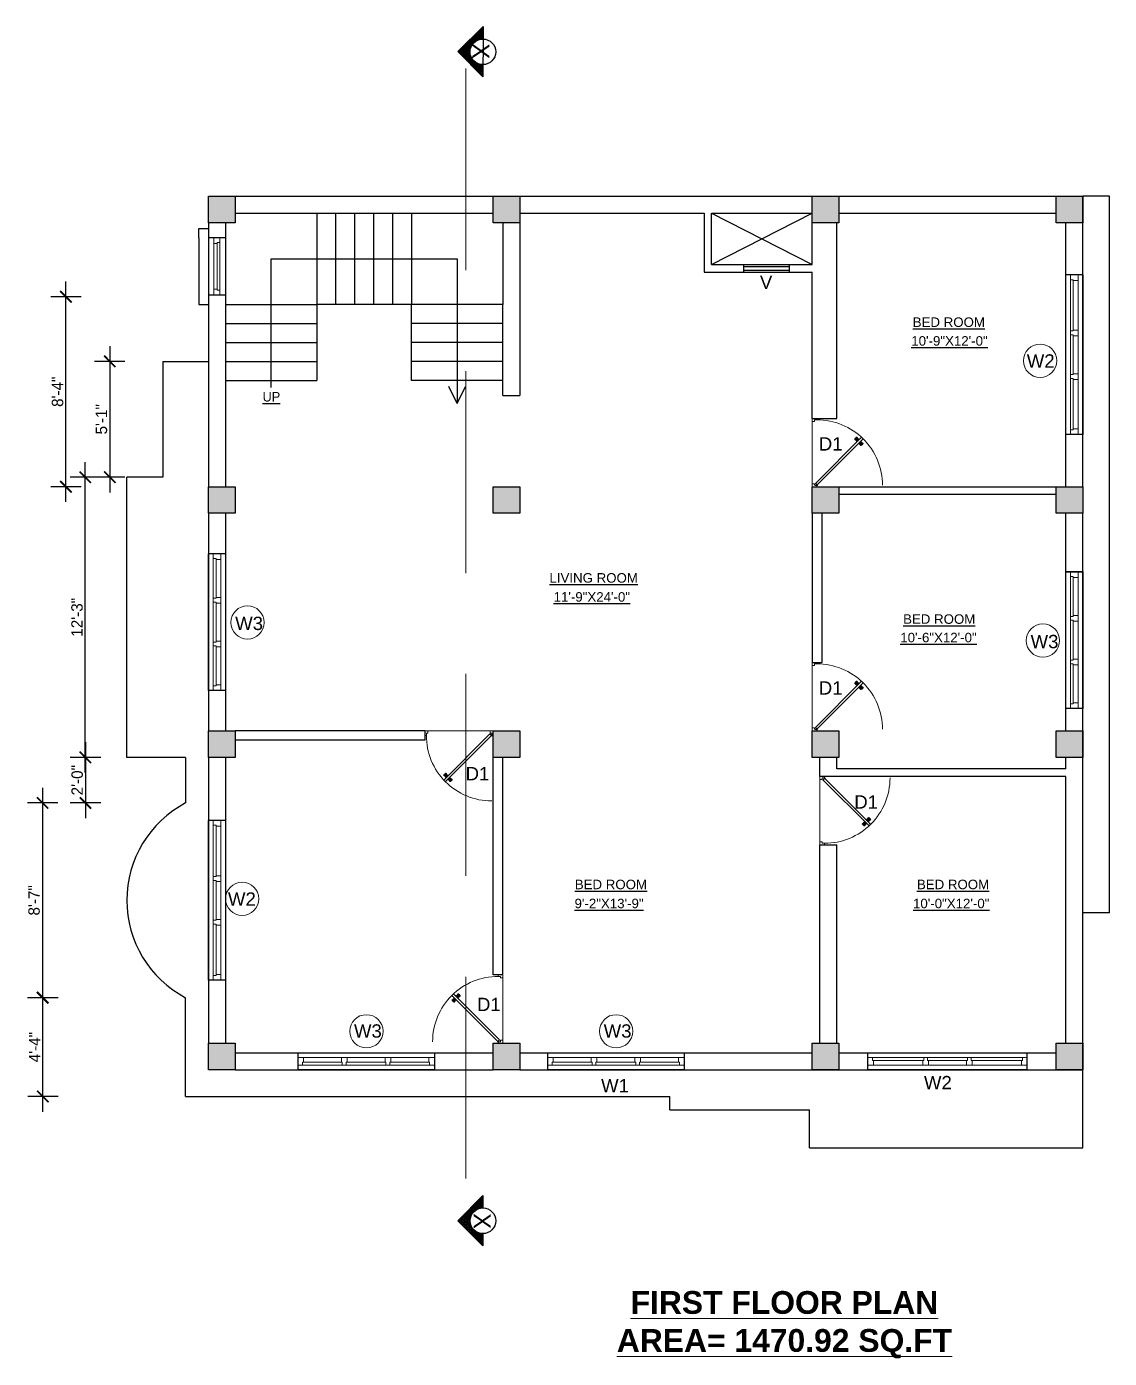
# Model space of a CAD drawing. Header units: inches. Extents: x -343 to 13887, y -13069 to -746.
# Drawn here: x 11000 to 11571, y -8004 to -7303 of the extents above; entities that cross this region are included whole.
import ezdxf

# ---------------------------------------------------------------- set-up
doc = ezdxf.new("R2010")
doc.units = ezdxf.units.IN
doc.header["$LTSCALE"] = 17
doc.header["$MEASUREMENT"] = 0
doc.linetypes.add('21_FP_00$0$HIDDEN', pattern=[0.375, 0.25, -0.125])
doc.linetypes.add('PHANTOM2', pattern=[1.25, 0.625, -0.125, 0.125, -0.125, 0.125, -0.125])
for name, color, linetype, lineweight in [('25 BOT BAR', 12, 'Continuous', 25), ('aa_section_line', 2, 'PHANTOM2', 13), ('DOOR & WIN', 1, 'Continuous', 25), ('OUTLINE', 1, 'Continuous', 25), ('PUERTAS', 7, 'Continuous', 9), ('TEXT', 231, 'Continuous', 20), ('WINDOW FRAME PLAN', 162, 'Continuous', 18)]:
    doc.layers.add(name, color=color, linetype=linetype, lineweight=lineweight)
doc.layers.add('A-Sect-Iden', color=111, linetype='Continuous')
doc.styles.add('ARCHITECTURE', font='stylu.ttf')
doc.styles.add('DIMTEXT', font='arial.ttf', dxfattribs={"height": 6})
doc.styles.add('HEADING', font='swissel.ttf')
doc.dimstyles.new('8 SCALE', dxfattribs={"dimscale": 0, "dimtxt": 6, "dimasz": 6, "dimexe": 8, "dimexo": 8, "dimgap": 1.25, "dimtad": 1, "dimdec": 0, "dimzin": 3, "dimdsep": 46, "dimlunit": 4, "dimtxsty": 'ARCHITECTURE', "dimblk": 'ARCHTICK', "dimcen": 8, "dimdle": 8, "dimclrd": 5, "dimclre": 5, "dimclrt": 7, "dimadec": 0, "dimazin": 0, "dimtfac": 0.75, "dimtdec": 0, "dimtix": 1, "dimtmove": 2, "dimatfit": 3, "dimldrblk": 'ARCHTICK', "dimfxl": 8, "dimfxlon": 1, "dimtolj": 1, "dimtzin": 0, "dimlwd": -1, "dimlwe": -1, "dimarcsym": 0})

# ---------------------------------------------------------------- blocks, each defined once
blk = doc.blocks.new('DFFDFD')
at = {"layer": 'DOOR & WIN'}
for p, q in [((-13646.78, -2252.33), (-13646.78, -2168.33)), ((-13637.78, -2168.33), (-13646.78, -2168.33)), ((-13637.78, -2168.33), (-13637.78, -2252.33)), ((-13637.78, -2252.33), (-13646.78, -2252.33)), ((-13637.78, -2252.33), (-13646.78, -2252.33))]:
    blk.add_line(p, q, dxfattribs=at)
at = {"layer": 'WINDOW FRAME PLAN'}
for p, q in [((-13644.28, -2168.33), (-13644.28, -2170.83)), ((-13644.28, -2249.83), (-13644.28, -2170.83)), ((-13644.28, -2170.83), (-13642.78, -2170.83)), ((-13642.78, -2170.83), (-13642.78, -2171.33)), ((-13642.78, -2171.33), (-13642.78, -2197.83)), ((-13642.78, -2171.33), (-13640.28, -2171.33)), ((-13640.28, -2168.33), (-13640.28, -2171.33)), ((-13640.28, -2171.33), (-13640.28, -2249.33)), ((-13644.28, -2197.83), (-13642.78, -2197.83)), ((-13644.28, -2199.83), (-13642.78, -2199.83)), ((-13642.78, -2197.33), (-13640.28, -2197.33)), ((-13642.78, -2199.83), (-13642.78, -2200.33)), ((-13642.78, -2199.83), (-13642.78, -2220.83)), ((-13642.78, -2200.33), (-13640.28, -2200.33)), ((-13644.28, -2220.83), (-13642.78, -2220.83)), ((-13642.78, -2220.33), (-13640.28, -2220.33)), ((-13642.78, -2220.83), (-13642.78, -2220.33)), ((-13644.28, -2222.83), (-13642.78, -2222.83)), ((-13642.78, -2222.83), (-13642.78, -2249.33)), ((-13642.78, -2223.33), (-13640.28, -2223.33)), ((-13644.28, -2252.33), (-13644.28, -2249.83)), ((-13644.28, -2249.83), (-13642.78, -2249.83)), ((-13642.78, -2249.33), (-13640.28, -2249.33)), ((-13642.78, -2249.83), (-13642.78, -2249.33)), ((-13640.28, -2252.33), (-13640.28, -2249.33))]:
    blk.add_line(p, q, dxfattribs=at)
blk = doc.blocks.new('3ft')
at = {"layer": 'PUERTAS', "color": 6}
for p, q in [((1.01, 2.52), (25.23, 26.74)), ((26.05, 25.92), (1.77, 1.64)), ((26.05, 25.92), (25.23, 26.74)), ((0, 2.4), (0, 0)), ((0.72, 2.4), (0, 2.4)), ((1.6, 0), (0, 0)), ((0.72, 1.52), (0.72, 2.44)), ((0.8, 1.52), (0.72, 1.52)), ((0.8, 1.52), (0.8, 2.41)), ((0.8, 1.2), (0.8, 1.52)), ((1.6, 1.2), (0.8, 1.2)), ((1.57, 1.84), (0.94, 2.47)), ((1.63, 1.89), (0.97, 2.55)), ((1.63, 1.89), (1.57, 1.84)), ((1.77, 1.64), (1.57, 1.84)), ((1.6, 0), (1.6, 1.2)), ((34.4, 0), (34.4, 1.2)), ((34.4, 1.2), (35.2, 1.2)), ((34.4, 0), (36, 0)), ((35.2, 1.2), (35.2, 2.4)), ((35.2, 2.4), (36, 2.4)), ((36, 0), (36, 2.4))]:
    blk.add_line(p, q, dxfattribs=at)
at = {"layer": 'PUERTAS', "color": 8}
for p, q in [((22.57, 24.94), (21.65, 25.68)), ((22.63, 24.99), (21.69, 25.75)), ((22.74, 25.1), (21.84, 25.9)), ((22.13, 26.28), (21.98, 26.13)), ((22.88, 25.24), (22.01, 26.06)), ((22.13, 26.28), (22.27, 26.42)), ((22.29, 26.41), (22.27, 26.42)), ((23.16, 25.52), (22.34, 26.39)), ((23.3, 25.66), (22.5, 26.56)), ((23.41, 25.77), (22.65, 26.71)), ((22.69, 24.32), (23.02, 24.83)), ((23.46, 25.83), (22.72, 26.75)), ((22.95, 24.96), (22.84, 25.07)), ((22.98, 24.99), (22.86, 25.1)), ((23.03, 25.04), (22.91, 25.15)), ((22.91, 24.53), (23.1, 24.91)), ((23.11, 25.12), (22.99, 25.23)), ((23.13, 24.76), (23.18, 24.99)), ((23.28, 25.3), (23.17, 25.41)), ((23.36, 25.37), (23.25, 25.49)), ((23.31, 24.94), (23.28, 25.08)), ((23.41, 25.43), (23.3, 25.54)), ((23.46, 25.09), (23.32, 25.13)), ((23.44, 25.45), (23.33, 25.56)), ((23.64, 25.27), (23.41, 25.22)), ((23.87, 25.49), (23.49, 25.3)), ((24.08, 25.71), (23.57, 25.38)), ((23.63, 23.38), (24.14, 23.72)), ((23.84, 23.6), (24.22, 23.79)), ((24.07, 23.82), (24.3, 23.88)), ((24.25, 24), (24.39, 23.97)), ((24.25, 23.26), (24.99, 22.34)), ((24.27, 23.64), (24.38, 23.53)), ((24.3, 23.67), (24.41, 23.56)), ((24.3, 23.32), (25.06, 22.38)), ((24.35, 23.72), (24.46, 23.61)), ((24.4, 24.15), (24.43, 24.01)), ((24.41, 23.43), (25.2, 22.53)), ((24.43, 23.8), (24.54, 23.69)), ((24.58, 24.33), (24.52, 24.1)), ((24.55, 23.57), (25.37, 22.7)), ((24.6, 23.97), (24.72, 23.86)), ((24.8, 24.56), (24.61, 24.18)), ((25.02, 24.77), (24.68, 24.26)), ((24.68, 24.05), (24.79, 23.94)), ((24.73, 24.1), (24.85, 23.99)), ((24.76, 24.13), (24.87, 24.02)), ((24.83, 23.85), (25.7, 23.03)), ((24.97, 23.99), (25.87, 23.2)), ((25.08, 24.1), (26.02, 23.34)), ((25.14, 24.15), (26.06, 23.41)), ((25.58, 22.82), (25.43, 22.67)), ((25.58, 22.82), (25.73, 22.97)), ((25.72, 22.98), (25.73, 22.97)), ((0, 0), (36, 0))]:
    blk.add_line(p, q, dxfattribs=at)
at = {"layer": 'PUERTAS', "color": 1}
for p, q in [((21.67, 25.73), (22.17, 26.23)), ((22.49, 24.95), (21.67, 25.61)), ((21.7, 25.82), (22.14, 26.26)), ((21.73, 25.79), (21.7, 25.82)), ((22.58, 26.7), (22.14, 26.26)), ((22.67, 26.73), (22.17, 26.23)), ((22.61, 26.67), (22.58, 26.7)), ((22.6, 24.96), (23.02, 25.38)), ((22.61, 24.25), (22.92, 24.72)), ((22.62, 24.13), (22.61, 24.14)), ((22.7, 25.07), (22.71, 25.06)), ((23.45, 25.91), (22.79, 26.73)), ((22.82, 25.06), (23.08, 25.32)), ((22.94, 24.95), (22.83, 25.07)), ((22.92, 24.72), (22.92, 24.72)), ((22.93, 24.94), (23.19, 25.21)), ((22.93, 24.84), (22.93, 24.83)), ((23.44, 25.81), (23.02, 25.38)), ((23.34, 25.58), (23.08, 25.32)), ((23.46, 25.47), (23.19, 25.21)), ((23.33, 25.7), (23.34, 25.69)), ((23.45, 25.46), (23.33, 25.57)), ((23.44, 23.31), (23.45, 23.3)), ((23.56, 23.3), (24.03, 23.61)), ((23.57, 25.47), (23.57, 25.47)), ((24.15, 25.79), (23.68, 25.48)), ((23.68, 25.48), (23.68, 25.48)), ((24.03, 23.61), (24.03, 23.62)), ((24.14, 23.62), (24.14, 23.62)), ((24.25, 23.62), (24.51, 23.89)), ((24.27, 25.78), (24.26, 25.79)), ((24.26, 23.29), (24.69, 23.71)), ((24.26, 23.63), (24.37, 23.52)), ((24.26, 23.18), (24.92, 22.37)), ((24.37, 23.52), (24.63, 23.77)), ((24.37, 23.4), (24.37, 23.4)), ((24.78, 24.15), (24.51, 23.89)), ((24.89, 24.03), (24.63, 23.77)), ((25.11, 24.14), (24.69, 23.71)), ((24.77, 24.14), (24.88, 24.03)), ((24.79, 24.38), (24.78, 24.37)), ((24.78, 24.26), (24.78, 24.26)), ((25.1, 24.84), (24.79, 24.38)), ((25, 24.03), (25, 24.03)), ((25.04, 22.36), (25.54, 22.86)), ((25.09, 24.96), (25.1, 24.95)), ((25.1, 22.42), (25.13, 22.39)), ((25.13, 22.39), (25.57, 22.83)), ((25.22, 24.14), (26.03, 23.48)), ((26.04, 23.37), (25.54, 22.86)), ((26.01, 23.27), (25.57, 22.83)), ((25.98, 23.3), (26.01, 23.27))]:
    blk.add_line(p, q, dxfattribs=at)
at = {"layer": 'PUERTAS', "color": 2}
for p, q in [((21.99, 26.11), (21.98, 26.13)), ((25.42, 22.68), (25.43, 22.67))]:
    blk.add_line(p, q, dxfattribs=at)
at = {"layer": 'PUERTAS', "color": 6}
for radius in [0.155, 0.0752]:
    blk.add_circle((0.82, 2.56), radius, dxfattribs=at)
blk.add_arc((0.82, 2.56), 34.38, 359.72845, 90.03333, dxfattribs=at)
at = {"layer": 'PUERTAS', "color": 1}
for centre, start, end in [((22.54, 25.01), 231.07637, 315), ((22.67, 24.2), 135, 225), ((22.73, 26.68), 38.92363, 135), ((22.77, 25.12), 225, 315), ((22.99, 24.89), 135, 219.74275), ((22.87, 24.78), 315, 39.74275), ((23.28, 25.63), 315, 45), ((23.39, 25.86), 315, 38.92363), ((23.51, 23.36), 225, 315), ((23.51, 25.41), 50.25725, 135), ((23.62, 25.53), 230.25725, 315), ((24.09, 23.56), 50.25725, 135), ((24.2, 23.68), 230.25725, 315), ((24.2, 25.73), 45, 135), ((24.32, 23.23), 135, 218.92363), ((24.42, 23.46), 135, 225), ((24.84, 24.31), 135, 219.74275), ((24.72, 24.21), 315, 39.74275), ((24.94, 23.98), 45, 135), ((24.98, 22.42), 218.92363, 315), ((25.04, 24.89), 315, 45), ((25.17, 24.08), 51.07637, 135), ((25.98, 23.42), 315, 51.07637)]:
    blk.add_arc(centre, 0.08, start, end, dxfattribs=at)
blk = doc.blocks.new('*U2802')
at = {"color": 3, "xscale": -1}
blk.add_blockref('3ft', (42, 0), dxfattribs=at)
blk = doc.blocks.new('ffddd')
at = {"layer": 'DOOR & WIN'}
for p, q in [((-13345.31, -2388.07), (-13345.31, -2316.07)), ((-13336.31, -2316.07), (-13345.31, -2316.07)), ((-13336.31, -2316.07), (-13336.31, -2388.07)), ((-13336.31, -2388.07), (-13345.31, -2388.07)), ((-13336.31, -2388.07), (-13345.31, -2388.07))]:
    blk.add_line(p, q, dxfattribs=at)
at = {"layer": 'WINDOW FRAME PLAN'}
for p, q in [((-13342.81, -2316.07), (-13342.81, -2318.57)), ((-13342.81, -2385.57), (-13342.81, -2318.57)), ((-13342.81, -2318.57), (-13341.31, -2318.57)), ((-13341.31, -2318.57), (-13341.31, -2319.07)), ((-13341.31, -2319.07), (-13341.31, -2339.57)), ((-13341.31, -2319.07), (-13338.81, -2319.07)), ((-13338.81, -2316.07), (-13338.81, -2319.07)), ((-13338.81, -2319.07), (-13338.81, -2385.07)), ((-13342.81, -2339.57), (-13341.31, -2339.57)), ((-13341.31, -2339.07), (-13338.81, -2339.07)), ((-13342.81, -2341.57), (-13341.31, -2341.57)), ((-13341.31, -2341.57), (-13341.31, -2342.07)), ((-13341.31, -2341.57), (-13341.31, -2362.57)), ((-13341.31, -2342.07), (-13338.81, -2342.07)), ((-13341.31, -2362.07), (-13338.81, -2362.07)), ((-13341.31, -2362.57), (-13341.31, -2362.07)), ((-13342.81, -2362.57), (-13341.31, -2362.57)), ((-13342.81, -2364.57), (-13341.31, -2364.57)), ((-13341.31, -2364.57), (-13341.31, -2385.57)), ((-13341.31, -2365.07), (-13338.81, -2365.07)), ((-13342.81, -2388.07), (-13342.81, -2385.57)), ((-13342.81, -2385.57), (-13341.31, -2385.57)), ((-13341.31, -2385.07), (-13338.81, -2385.07)), ((-13341.31, -2385.57), (-13341.31, -2385.07)), ((-13338.81, -2388.07), (-13338.81, -2385.07))]:
    blk.add_line(p, q, dxfattribs=at)
blk = doc.blocks.new('*U3030')
at = {"color": 3}
blk.add_blockref('3ft', (0, 0), dxfattribs=at)
blk = doc.blocks.new('_ArchTick')
at = {"color": 0, "linetype": 'ByBlock', "const_width": 0.15}
blk.add_lwpolyline([(-0.5, -0.5), (0.5, 0.5)], dxfattribs=at)
blk = doc.blocks.new('*D3073')
at = {"layer": '25 BOT BAR', "color": 5, "transparency": 16777216}
for p, q in [((11021.02, -7553.28), (11021.02, -7437.28)), ((11029.02, -7445.28), (11013.02, -7445.28)), ((11029.02, -7545.28), (11013.02, -7545.28))]:
    blk.add_line(p, q, dxfattribs=at)
at = {"layer": 'Defpoints', "color": 0, "transparency": 16777216}
for p in [(11021.02, -7445.28), (11096.08, -7445.28), (11096.08, -7545.28)]:
    blk.add_point(p, dxfattribs=at)
at = {"layer": '25 BOT BAR', "color": 5, "transparency": 16777216, "xscale": 6, "yscale": 6, "zscale": 6}
for p, rotation in [((11021.02, -7445.28), 90), ((11021.02, -7545.28), 270)]:
    blk.add_blockref('_ArchTick', p, dxfattribs=dict(at, rotation=rotation))
at = {"layer": '25 BOT BAR', "color": 7, "transparency": 16777216, "insert": (11016.64, -7495.28), "char_height": 6, "attachment_point": 5, "rotation": 90, "style": 'ARCHITECTURE'}
blk.add_mtext('\\A1;8\'-4"', dxfattribs=at)
blk = doc.blocks.new('*D3075')
at = {"layer": '25 BOT BAR', "color": 5, "transparency": 16777216}
for p, q in [((11044.14, -7471.28), (11044.14, -7548.28)), ((11052.14, -7479.28), (11036.14, -7479.28)), ((11052.14, -7540.28), (11036.14, -7540.28))]:
    blk.add_line(p, q, dxfattribs=at)
at = {"layer": 'Defpoints', "color": 0, "transparency": 16777216}
for p in [(11072.08, -7479.28), (11044.14, -7540.28), (11072.08, -7540.28)]:
    blk.add_point(p, dxfattribs=at)
at = {"layer": '25 BOT BAR', "color": 5, "transparency": 16777216, "xscale": 6, "yscale": 6, "zscale": 6}
for p, rotation in [((11044.14, -7479.28), 90), ((11044.14, -7540.28), 270)]:
    blk.add_blockref('_ArchTick', p, dxfattribs=dict(at, rotation=rotation))
at = {"layer": '25 BOT BAR', "color": 7, "transparency": 16777216, "insert": (11039.76, -7509.78), "char_height": 6, "attachment_point": 5, "rotation": 90, "style": 'ARCHITECTURE'}
blk.add_mtext('\\A1;5\'-1"', dxfattribs=at)
blk = doc.blocks.new('*D3076')
at = {"layer": '25 BOT BAR', "color": 5, "transparency": 16777216}
for p, q in [((11031.24, -7695.76), (11031.24, -7532.28)), ((11039.24, -7540.28), (11023.24, -7540.28)), ((11039.24, -7687.76), (11023.24, -7687.76))]:
    blk.add_line(p, q, dxfattribs=at)
at = {"layer": 'Defpoints', "color": 0, "transparency": 16777216}
for p in [(11031.24, -7540.28), (11053.08, -7540.28), (11053.08, -7687.76)]:
    blk.add_point(p, dxfattribs=at)
at = {"layer": '25 BOT BAR', "color": 5, "transparency": 16777216, "xscale": 6, "yscale": 6, "zscale": 6}
for p, rotation in [((11031.24, -7540.28), 90), ((11031.24, -7687.76), 270)]:
    blk.add_blockref('_ArchTick', p, dxfattribs=dict(at, rotation=rotation))
at = {"layer": '25 BOT BAR', "color": 7, "transparency": 16777216, "insert": (11026.89, -7614.02), "char_height": 6, "attachment_point": 5, "rotation": 90, "style": 'ARCHITECTURE'}
blk.add_mtext('\\A1;12\'-3"', dxfattribs=at)
blk = doc.blocks.new('*D3077')
at = {"layer": '25 BOT BAR', "color": 5, "transparency": 16777216}
for p, q in [((11031.33, -7679.76), (11031.33, -7719.76)), ((11039.33, -7687.76), (11023.33, -7687.76)), ((11039.33, -7711.76), (11023.33, -7711.76))]:
    blk.add_line(p, q, dxfattribs=at)
at = {"layer": 'Defpoints', "color": 0, "transparency": 16777216}
for p in [(11084.08, -7687.76), (11031.33, -7711.76), (11084.08, -7711.76)]:
    blk.add_point(p, dxfattribs=at)
at = {"layer": '25 BOT BAR', "color": 5, "transparency": 16777216, "xscale": 6, "yscale": 6, "zscale": 6}
for p, rotation in [((11031.33, -7687.76), 90), ((11031.33, -7711.76), 270)]:
    blk.add_blockref('_ArchTick', p, dxfattribs=dict(at, rotation=rotation))
at = {"layer": '25 BOT BAR', "color": 7, "transparency": 16777216, "insert": (11026.97, -7699.76), "char_height": 6, "attachment_point": 5, "rotation": 90, "style": 'ARCHITECTURE'}
blk.add_mtext('\\A1;2\'-0"', dxfattribs=at)
blk = doc.blocks.new('*D3078')
at = {"layer": '25 BOT BAR', "color": 5, "transparency": 16777216}
for p, q in [((11008.74, -7703.76), (11008.74, -7822.28)), ((11016.74, -7711.76), (11000.74, -7711.76)), ((11016.74, -7814.28), (11000.74, -7814.28))]:
    blk.add_line(p, q, dxfattribs=at)
at = {"layer": 'Defpoints', "color": 0, "transparency": 16777216}
for p in [(11084.08, -7711.76), (11008.74, -7814.28), (11084.08, -7814.28)]:
    blk.add_point(p, dxfattribs=at)
at = {"layer": '25 BOT BAR', "color": 5, "transparency": 16777216, "xscale": 6, "yscale": 6, "zscale": 6}
for p, rotation in [((11008.74, -7711.76), 90), ((11008.74, -7814.28), 270)]:
    blk.add_blockref('_ArchTick', p, dxfattribs=dict(at, rotation=rotation))
at = {"layer": '25 BOT BAR', "color": 7, "transparency": 16777216, "insert": (11004.27, -7763.02), "char_height": 6, "attachment_point": 5, "rotation": 90, "style": 'ARCHITECTURE'}
blk.add_mtext('\\A1;8\'-7"', dxfattribs=at)
blk = doc.blocks.new('*D3079')
at = {"layer": '25 BOT BAR', "color": 5, "transparency": 16777216}
for p, q in [((11008.89, -7874.28), (11008.89, -7806.28)), ((11016.89, -7814.28), (11000.89, -7814.28)), ((11016.89, -7866.28), (11000.89, -7866.28))]:
    blk.add_line(p, q, dxfattribs=at)
at = {"layer": 'Defpoints', "color": 0, "transparency": 16777216}
for p in [(11008.89, -7814.28), (11084.08, -7814.28), (11084.08, -7866.28)]:
    blk.add_point(p, dxfattribs=at)
at = {"layer": '25 BOT BAR', "color": 5, "transparency": 16777216, "xscale": 6, "yscale": 6, "zscale": 6}
for p, rotation in [((11008.89, -7814.28), 90), ((11008.89, -7866.28), 270)]:
    blk.add_blockref('_ArchTick', p, dxfattribs=dict(at, rotation=rotation))
at = {"layer": '25 BOT BAR', "color": 7, "transparency": 16777216, "insert": (11004.51, -7840.28), "char_height": 6, "attachment_point": 5, "rotation": 90, "style": 'ARCHITECTURE'}
blk.add_mtext('\\A1;4\'-4"', dxfattribs=at)

msp = doc.modelspace()

# ---------------------------------------------------------------- hatches: boundary and pattern name
at = {"layer": 'A-Sect-Iden', "ltscale": 0.5}
h = msp.add_hatch(dxfattribs=at)
h.set_pattern_fill('ANSI37', color=2, scale=5, style=0)
h.set_pattern_definition([(45, (-14608.4621, -13497.8564), (-0.441941738, 0.441941738), []), (135, (-14608.4621, -13497.8564), (-0.441941738, -0.441941738), [])])
h.paths.add_polyline_path([(11240.54, -7323.09), (11240.48, -7329.58), (11227.37, -7316.2), (11240.75, -7303.1), (11240.68, -7309.59, 1)])
h = msp.add_hatch(dxfattribs=at)
h.set_pattern_fill('ANSI37', color=2, scale=5, style=0)
h.set_pattern_definition([(45, (-14608.4375, -14113.2303), (-0.441941738, 0.441941738), []), (135, (-14608.4375, -14113.2303), (-0.441941738, -0.441941738), [])])
h.paths.add_polyline_path([(11240.64, -7938.46), (11240.64, -7944.96), (11227.39, -7931.71), (11240.64, -7918.47), (11240.64, -7924.96, 1)])
at = {"layer": 'DOOR & WIN'}
h = msp.add_hatch(color=256, dxfattribs=at)
h.dxf.hatch_style = 1
h.paths.add_polyline_path([(11110.08, -7392.28), (11096.08, -7392.28), (11096.08, -7406.28), (11110.08, -7406.28)])
h = msp.add_hatch(color=256, dxfattribs=at)
h.dxf.hatch_style = 1
h.paths.add_polyline_path([(11260.08, -7392.28), (11246.08, -7392.28), (11246.08, -7406.28), (11260.08, -7406.28)])
h = msp.add_hatch(color=256, dxfattribs=at)
h.dxf.hatch_style = 1
h.paths.add_polyline_path([(11428.08, -7392.28), (11414.08, -7392.28), (11414.08, -7406.28), (11428.08, -7406.28)])
h = msp.add_hatch(color=256, dxfattribs=at)
h.dxf.hatch_style = 1
h.paths.add_polyline_path([(11556.54, -7392.28), (11542.54, -7392.28), (11542.54, -7406.28), (11556.54, -7406.28)])
h = msp.add_hatch(color=256, dxfattribs=at)
h.dxf.hatch_style = 1
h.paths.add_polyline_path([(11110.08, -7545.28), (11096.08, -7545.28), (11096.08, -7559.28), (11110.08, -7559.28)])
h = msp.add_hatch(color=256, dxfattribs=at)
h.dxf.hatch_style = 1
h.paths.add_polyline_path([(11260.08, -7545.28), (11246.08, -7545.28), (11246.08, -7559.28), (11260.08, -7559.28)])
h = msp.add_hatch(color=256, dxfattribs=at)
h.dxf.hatch_style = 1
h.paths.add_polyline_path([(11428.08, -7545.28), (11414.08, -7545.28), (11414.08, -7559.28), (11428.08, -7559.28)])
h = msp.add_hatch(color=256, dxfattribs=at)
h.dxf.hatch_style = 1
h.paths.add_polyline_path([(11556.54, -7545.28), (11542.54, -7545.28), (11542.54, -7559.28), (11556.54, -7559.28)])
h = msp.add_hatch(color=256, dxfattribs=at)
h.dxf.hatch_style = 1
h.paths.add_polyline_path([(11110.08, -7673.76), (11096.08, -7673.76), (11096.08, -7687.76), (11110.08, -7687.76)])
h = msp.add_hatch(color=256, dxfattribs=at)
h.dxf.hatch_style = 1
h.paths.add_polyline_path([(11260.08, -7673.76), (11246.08, -7673.76), (11246.08, -7687.76), (11260.08, -7687.76)])
h = msp.add_hatch(color=256, dxfattribs=at)
h.dxf.hatch_style = 1
h.paths.add_polyline_path([(11428.08, -7673.76), (11414.08, -7673.76), (11414.08, -7687.76), (11428.08, -7687.76)])
h = msp.add_hatch(color=256, dxfattribs=at)
h.dxf.hatch_style = 1
h.paths.add_polyline_path([(11556.54, -7673.76), (11542.54, -7673.76), (11542.54, -7687.76), (11556.54, -7687.76)])
h = msp.add_hatch(color=256, dxfattribs=at)
h.dxf.hatch_style = 1
h.paths.add_polyline_path([(11110.08, -7838.28), (11096.08, -7838.28), (11096.08, -7852.28), (11110.08, -7852.28)])
h = msp.add_hatch(color=256, dxfattribs=at)
h.dxf.hatch_style = 1
h.paths.add_polyline_path([(11260.08, -7838.28), (11246.08, -7838.28), (11246.08, -7852.28), (11260.08, -7852.28)])
h = msp.add_hatch(color=256, dxfattribs=at)
h.dxf.hatch_style = 1
h.paths.add_polyline_path([(11428.08, -7838.28), (11414.08, -7838.28), (11414.08, -7852.28), (11428.08, -7852.28)])
h = msp.add_hatch(color=256, dxfattribs=at)
h.dxf.hatch_style = 1
h.paths.add_polyline_path([(11556.54, -7838.28), (11542.54, -7838.28), (11542.54, -7852.28), (11556.54, -7852.28)])

# ---------------------------------------------------------------- linework, layer by layer
at = {"layer": '25 BOT BAR'}
for p, q in [((11110.08, -7392.28), (11246.08, -7392.28)), ((11570.54, -7392.28), (11556.54, -7392.28)), ((11110.08, -7401.28), (11246.08, -7401.28)), ((11153.08, -7401.28), (11153.08, -7449.28)), ((11163.08, -7401.28), (11163.08, -7449.28)), ((11173.08, -7401.28), (11173.08, -7449.28)), ((11183.08, -7401.28), (11183.08, -7449.28)), ((11193.08, -7401.28), (11193.08, -7449.28)), ((11203.08, -7401.28), (11203.08, -7449.28)), ((11361.08, -7428.28), (11414.08, -7401.28)), ((11361.08, -7401.28), (11414.08, -7428.28)), ((11091.08, -7414.28), (11091.08, -7409.28)), ((11091.08, -7409.28), (11096.08, -7409.28)), ((11096.08, -7406.28), (11096.08, -7414.28)), ((11105.08, -7406.28), (11105.08, -7545.28)), ((11251.08, -7406.28), (11251.08, -7449.28)), ((11260.08, -7406.28), (11260.08, -7497.28)), ((11091.08, -7414.28), (11091.08, -7444.28)), ((11096.08, -7414.28), (11096.08, -7444.28)), ((11105.08, -7414.28), (11096.08, -7414.28)), ((11129.08, -7493.07), (11129.08, -7425.28)), ((11129.08, -7425.28), (11227.08, -7425.28)), ((11227.08, -7425.28), (11227.08, -7501.41)), ((11378.08, -7432.28), (11378.08, -7428.28)), ((11378.08, -7429.28), (11402.08, -7429.28)), ((11402.08, -7432.28), (11402.08, -7428.28)), ((11378.08, -7431.28), (11402.08, -7431.28)), ((11091.08, -7444.28), (11091.08, -7449.28)), ((11096.08, -7444.28), (11096.08, -7545.28)), ((11096.08, -7444.28), (11105.08, -7444.28)), ((11091.08, -7449.28), (11096.08, -7449.28)), ((11105.08, -7449.28), (11153.08, -7449.28)), ((11203.08, -7449.28), (11153.08, -7449.28)), ((11153.08, -7449.28), (11153.08, -7489.28)), ((11251.08, -7449.28), (11203.08, -7449.28)), ((11203.08, -7489.28), (11203.08, -7449.28)), ((11251.08, -7497.28), (11251.08, -7449.28)), ((11105.08, -7459.28), (11153.08, -7459.28)), ((11251.08, -7459.28), (11203.08, -7459.28)), ((11105.08, -7469.28), (11153.08, -7469.28)), ((11251.08, -7469.28), (11203.08, -7469.28)), ((11072.08, -7479.28), (11072.08, -7540.28)), ((11072.08, -7479.28), (11096.08, -7479.28)), ((11105.08, -7479.28), (11153.08, -7479.28)), ((11251.08, -7479.28), (11203.08, -7479.28)), ((11105.08, -7489.28), (11153.08, -7489.28)), ((11251.08, -7489.28), (11203.08, -7489.28)), ((11227.08, -7501.41), (11222.69, -7492.57)), ((11227.08, -7501.41), (11231.47, -7492.57)), ((11251.08, -7497.28), (11260.08, -7497.28)), ((11414.08, -7509.28), (11427.08, -7509.28)), ((11072.08, -7540.28), (11053.08, -7540.28)), ((11053.08, -7687.76), (11053.08, -7540.28)), ((11096.08, -7559.28), (11096.08, -7673.76)), ((11105.08, -7559.28), (11105.08, -7673.76)), ((11414.08, -7559.28), (11414.08, -7637.76)), ((11419.08, -7559.28), (11419.08, -7637.76)), ((11547.54, -7590.07), (11547.54, -7559.28)), ((11556.54, -7590.07), (11556.54, -7559.28)), ((11414.08, -7637.76), (11419.08, -7637.76)), ((11210.08, -7673.76), (11110.08, -7673.76)), ((11210.08, -7673.76), (11210.08, -7678.76)), ((11210.08, -7678.76), (11110.08, -7678.76)), ((11084.08, -7687.76), (11053.08, -7687.76)), ((11084.08, -7687.76), (11084.08, -7711.76)), ((11096.08, -7687.76), (11096.08, -7838.28)), ((11105.08, -7687.76), (11105.08, -7838.28)), ((11246.08, -7802.28), (11246.08, -7687.76)), ((11251.08, -7802.28), (11251.08, -7687.76)), ((11418.08, -7697.76), (11418.08, -7687.76)), ((11427.08, -7693.76), (11427.08, -7687.76)), ((11418.08, -7733.76), (11427.08, -7733.76)), ((11570.54, -7769.6), (11556.54, -7769.6)), ((11251.08, -7802.28), (11246.08, -7802.28)), ((11084.08, -7866.28), (11084.08, -7814.28)), ((11110.08, -7843.28), (11246.08, -7843.28)), ((11110.08, -7852.28), (11246.08, -7852.28)), ((11556.54, -7893.28), (11556.54, -7852.28)), ((11084.08, -7866.28), (11339.08, -7866.28)), ((11339.08, -7873.28), (11339.08, -7866.28)), ((11412.54, -7893.28), (11412.54, -7873.28))]:
    msp.add_line(p, q, dxfattribs=at)
msp.add_arc((11110.96, -7763.02), 57.88, 117.67087, 242.32913, dxfattribs=at)
at = {"layer": 'A-Sect-Iden', "ltscale": 0.5}
for points in [[(11240.73, -7308.59), (11240.51, -7329.56), (11227.41, -7316.18), (11240.78, -7303.08), (11240.73, -7308.59)], [(11240.64, -7938.46), (11240.64, -7944.96), (11227.39, -7931.71), (11240.64, -7918.47), (11240.64, -7924.96)]]:
    msp.add_lwpolyline(points, dxfattribs=at)
for centre in [(11240.61, -7316.34), (11240.64, -7931.71)]:
    msp.add_circle(centre, 6.75, dxfattribs=at)
at = {"layer": 'aa_section_line', "linetype": '21_FP_00$0$HIDDEN', "ltscale": 25}
msp.add_line((11231.65, -7325.09), (11231.64, -7918.88), dxfattribs=at)
at = {"layer": 'DOOR & WIN'}
for p, q in [((11246.08, -7392.28), (11556.54, -7392.28)), ((11556.54, -7545.28), (11556.54, -7392.28)), ((11570.54, -7769.6), (11570.54, -7392.28)), ((11260.08, -7401.28), (11357.08, -7401.28)), ((11357.08, -7401.28), (11357.08, -7432.28)), ((11361.08, -7401.28), (11414.08, -7401.28)), ((11428.08, -7401.28), (11542.54, -7401.28)), ((11547.54, -7545.28), (11547.54, -7406.28)), ((11361.08, -7428.28), (11414.08, -7428.28)), ((11357.08, -7432.28), (11414.08, -7432.28)), ((11428.08, -7545.28), (11542.54, -7545.28)), ((11428.08, -7549.28), (11542.54, -7549.28)), ((11547.54, -7673.76), (11547.54, -7590.07)), ((11556.54, -7852.28), (11556.54, -7590.07)), ((11547.54, -7693.76), (11547.54, -7687.76)), ((11547.54, -7838.28), (11547.54, -7697.76)), ((11418.08, -7838.28), (11418.08, -7733.76)), ((11427.08, -7838.28), (11427.08, -7733.76)), ((11260.08, -7843.28), (11414.08, -7843.28)), ((11428.08, -7843.28), (11542.54, -7843.28)), ((11260.08, -7852.28), (11414.08, -7852.28)), ((11414.08, -7852.28), (11556.54, -7852.28)), ((11339.08, -7873.28), (11412.54, -7873.28)), ((11412.54, -7893.28), (11556.54, -7893.28))]:
    msp.add_line(p, q, dxfattribs=at)
at = {"layer": 'OUTLINE'}
for p, q in [((11361.08, -7428.28), (11361.08, -7401.28)), ((11414.08, -7428.28), (11414.08, -7406.28)), ((11427.08, -7509.28), (11427.08, -7406.28)), ((11414.08, -7509.28), (11414.08, -7432.28)), ((11096.08, -7580.52), (11105.08, -7580.52)), ((11547.54, -7590.07), (11556.54, -7590.07)), ((11547.54, -7693.76), (11427.08, -7693.76)), ((11547.54, -7697.76), (11418.08, -7697.76))]:
    msp.add_line(p, q, dxfattribs=at)
for points in [[(11096.08, -7392.28), (11110.08, -7392.28), (11110.08, -7406.28), (11096.08, -7406.28)], [(11246.08, -7392.28), (11260.08, -7392.28), (11260.08, -7406.28), (11246.08, -7406.28)], [(11414.08, -7392.28), (11428.08, -7392.28), (11428.08, -7406.28), (11414.08, -7406.28)], [(11542.54, -7392.28), (11556.54, -7392.28), (11556.54, -7406.28), (11542.54, -7406.28)], [(11096.08, -7545.28), (11110.08, -7545.28), (11110.08, -7559.28), (11096.08, -7559.28)], [(11246.08, -7545.28), (11260.08, -7545.28), (11260.08, -7559.28), (11246.08, -7559.28)], [(11414.08, -7545.28), (11428.08, -7545.28), (11428.08, -7559.28), (11414.08, -7559.28)], [(11542.54, -7545.28), (11556.54, -7545.28), (11556.54, -7559.28), (11542.54, -7559.28)], [(11096.08, -7673.76), (11110.08, -7673.76), (11110.08, -7687.76), (11096.08, -7687.76)], [(11246.08, -7673.76), (11260.08, -7673.76), (11260.08, -7687.76), (11246.08, -7687.76)], [(11414.08, -7673.76), (11428.08, -7673.76), (11428.08, -7687.76), (11414.08, -7687.76)], [(11542.54, -7673.76), (11556.54, -7673.76), (11556.54, -7687.76), (11542.54, -7687.76)], [(11096.08, -7838.28), (11110.08, -7838.28), (11110.08, -7852.28), (11096.08, -7852.28)], [(11246.08, -7838.28), (11260.08, -7838.28), (11260.08, -7852.28), (11246.08, -7852.28)], [(11414.08, -7838.28), (11428.08, -7838.28), (11428.08, -7852.28), (11414.08, -7852.28)], [(11542.54, -7838.28), (11556.54, -7838.28), (11556.54, -7852.28), (11542.54, -7852.28)]]:
    msp.add_lwpolyline(points, close=True, dxfattribs=at)
at = {"layer": 'TEXT'}
for centre in [(11534.05, -7478.96), (11116.67, -7616.72), (11535.55, -7626.27), (11113.86, -7762.2), (11179.28, -7831.96), (11310.78, -7831.96)]:
    msp.add_circle(centre, 8.75, dxfattribs=at)
at = {"layer": 'WINDOW FRAME PLAN'}
for p, q in [((11098.84, -7414.28), (11098.84, -7417.28)), ((11100.65, -7441.78), (11100.65, -7416.78)), ((11100.65, -7416.78), (11100.65, -7417.28)), ((11102.14, -7416.78), (11100.65, -7416.78)), ((11102.14, -7414.28), (11102.14, -7416.78)), ((11102.14, -7416.78), (11102.14, -7441.78)), ((11098.84, -7417.28), (11098.84, -7441.28)), ((11100.65, -7417.28), (11098.84, -7417.28)), ((11100.65, -7441.28), (11098.84, -7441.28)), ((11098.84, -7444.28), (11098.84, -7441.28)), ((11100.65, -7441.78), (11100.65, -7441.28)), ((11102.14, -7441.78), (11100.65, -7441.78)), ((11102.14, -7444.28), (11102.14, -7441.78))]:
    msp.add_line(p, q, dxfattribs=at)

# ---------------------------------------------------------------- block references
at = {"layer": 'DOOR & WIN'}
for name, p, rotation in [('*U2802', (11414.08, -7503.28), 270), ('*U2802', (11414.08, -7631.76), 270), ('*U3030', (11251.08, -7838.28), 90.00000000000001)]:
    msp.add_blockref(name, p, dxfattribs=dict(at, rotation=rotation))
at = {"layer": 'DOOR & WIN', "xscale": -1}
for p, rotation in [((11204.08, -7673.76), 180), ((11418.08, -7739.76), 270)]:
    msp.add_blockref('*U2802', p, dxfattribs=dict(at, rotation=rotation))
at = {"layer": 'OUTLINE'}
for name, p in [('DFFDFD', (25194.32, -5265.46)), ('ffddd', (24441.39, -5264.46)), ('ffddd', (24892.86, -5274)), ('DFFDFD', (24742.86, -5552.7))]:
    msp.add_blockref(name, p, dxfattribs=at)
for name, p, rotation in [('ffddd', (8827.01, 5493.03), 90), ('ffddd', (8958.51, 5493.03), 90), ('DFFDFD', (13695.64, -21490.06), 270)]:
    msp.add_blockref(name, p, dxfattribs=dict(at, rotation=rotation))

# ---------------------------------------------------------------- texts
at = {"layer": 'A-Sect-Iden', "ltscale": 0.5, "char_height": 9, "width": 12.25, "attachment_point": 5, "style": 'HEADING'}
for insert, rotation in [((11239.51, -7315.95), 269.26311), ((11240.19, -7931.86), 269.85507)]:
    msp.add_mtext('X', dxfattribs=dict(at, insert=insert, rotation=rotation))
at = {"layer": 'DOOR & WIN', "char_height": 5, "attachment_point": 5}
for s, insert in [('{\\fArial TUR|b0|i0|c0|p34;\\L\\C7;BED ROOM}', (11486, -7458.69)), ('{\\fArial TUR|b0|i0|c0|p34;\\L\\C7;10\'-9"X12\'-0"}', (11486.35, -7468.55)), ('{\\L\\C7;UP}', (11129.25, -7497.96)), ('{\\fArial TUR|b0|i0|c162|p34;\\L\\C7; \\fArial TUR|b0|i0|c0|p34;LIVING \\fArial TUR|b0|i0|c162|p34;ROOM}', (11297.99, -7593.31)), ('{\\fArial TUR|b0|i0|c0|p34;\\L\\C7;11\'-9"X24\'-0"}', (11297.99, -7603.32)), ('{\\fArial TUR|b0|i0|c0|p34;\\L\\C7;BED ROOM}', (11480.93, -7614.99)), ('{\\fArial TUR|b0|i0|c0|p34;\\L\\C7;10\'-6"X12\'-0"}', (11480.55, -7624.71)), ('{\\fArial TUR|b0|i0|c162|p34;\\L\\C7; \\fArial TUR|b0|i0|c0|p34;BED \\fArial TUR|b0|i0|c162|p34;ROOM}', (11307.07, -7754.69)), ('{\\fArial TUR|b0|i0|c162|p34;\\L\\C7; \\fArial TUR|b0|i0|c0|p34;BED \\fArial TUR|b0|i0|c162|p34;ROOM}', (11487.25, -7754.69)), ('{\\fArial TUR|b0|i0|c0|p34;\\L\\C7;9\'-2"X13\'-9"}', (11307.07, -7764.7)), ('{\\fArial TUR|b0|i0|c0|p34;\\L\\C7;10\'-0"X12\'-0"}', (11487.25, -7764.7))]:
    msp.add_mtext(s, dxfattribs=dict(at, insert=insert))
at = {"layer": 'TEXT', "style": 'DIMTEXT'}
for s, p in [('V', (11386.52, -7441.19)), ('W2', (11527.05, -7482.58)), ('W3', (11110.17, -7620.72)), ('W3', (11529.05, -7630.27)), ('W2', (11106.36, -7765.82)), ('W1', (11302.86, -7864.08)), ('W2', (11472.89, -7862.46))]:
    msp.add_text(s, height=7, rotation=360, dxfattribs=at).set_placement(p)
for s, p in [('D1', (11417.52, -7526.25)), ('D1', (11417.52, -7654.73)), ('D1', (11231.53, -7699.82)), ('D1', (11436.21, -7714.73)), ('D1', (11237.51, -7821.3)), ('W3', (11172.72, -7835.29)), ('W3', (11304.22, -7835.29))]:
    msp.add_text(s, height=7, dxfattribs=at).set_placement(p)
at = {"layer": 'TEXT', "insert": (11399.41, -7968.7), "char_height": 12, "width": 396.2985, "attachment_point": 2}
msp.add_mtext('{\\fArial|b1|i0|c0|p34;\\LFIRST FLOOR PLAN \\PAREA= 1470.92 SQ.FT}', dxfattribs=at)

# ---------------------------------------------------------------- dimensions: what is measured, and where the dimension line sits
at = {"layer": '25 BOT BAR'}
for base, p1, p2, picture, middle in [((11021.02, -7445.28), (11096.08, -7545.28), (11096.08, -7445.28), '*D3073', (11016.64, -7495.28)), ((11044.14, -7540.28), (11072.08, -7479.28), (11072.08, -7540.28), '*D3075', (11039.76, -7509.78)), ((11031.24, -7540.28), (11053.08, -7687.76), (11053.08, -7540.28), '*D3076', (11026.89, -7614.02)), ((11031.33, -7711.76), (11084.08, -7687.76), (11084.08, -7711.76), '*D3077', (11026.97, -7699.76)), ((11008.74, -7814.28), (11084.08, -7711.76), (11084.08, -7814.28), '*D3078', (11004.27, -7763.02)), ((11008.89, -7814.28), (11084.08, -7866.28), (11084.08, -7814.28), '*D3079', (11004.51, -7840.28))]:
    dim = msp.add_linear_dim(base=base, p1=p1, p2=p2, angle=90, dimstyle='8 SCALE', override={"dimscale": 1}, dxfattribs=at)
    dim.commit()
    dim.dimension.update_dxf_attribs({"geometry": picture, "text_midpoint": middle})

doc.saveas('drawing.dxf')
